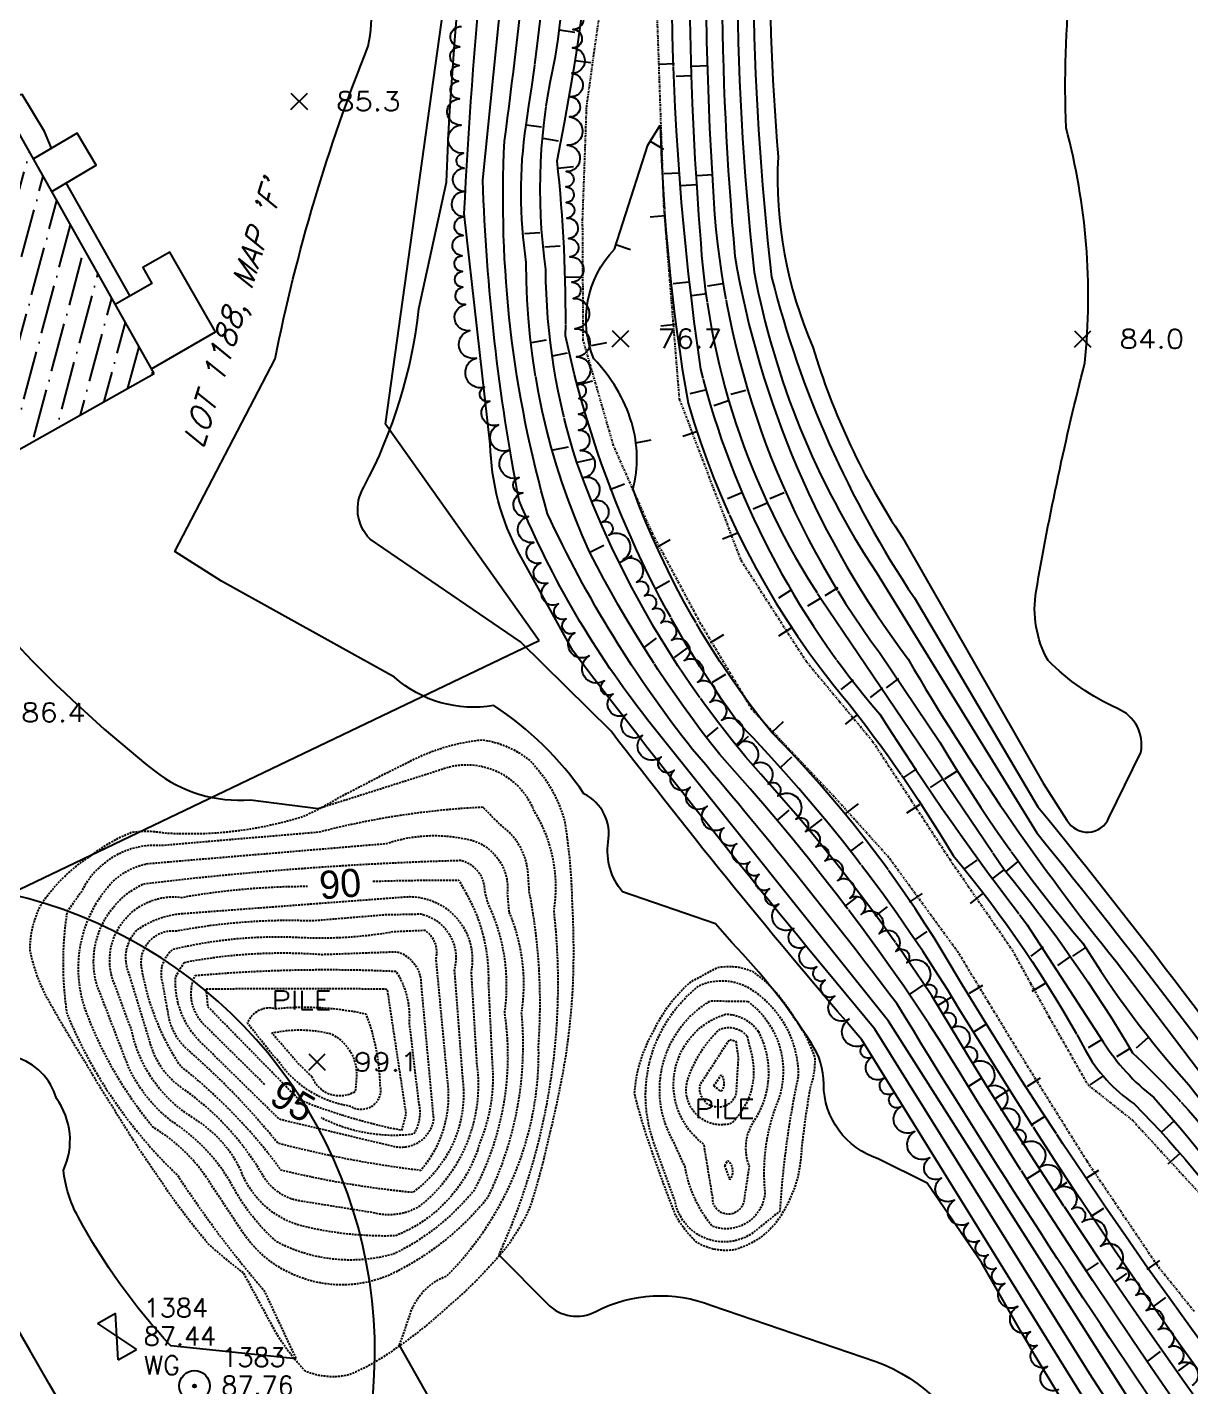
# Model space of a CAD drawing. Header units: feet. Extents: x 1023941 to 1026768, y 90264 to 94497.
# Drawn here: x 1024981.1 to 1025130, y 92043.4 to 92217.4 of the extents above; entities that cross this region are included whole.
import ezdxf
from ezdxf.enums import TextEntityAlignment as Align

# ---------------------------------------------------------------- set-up
doc = ezdxf.new("R2010")
doc.units = ezdxf.units.FT
doc.header["$MEASUREMENT"] = 0
for name, pattern in [('DASHDOT2', [0.5, 0.25, -0.11875, 0.0125, -0.11875]), ('HIDDEN', [0.375, 0.25, -0.125]), ('LTP702', [40, 40, 0]), ('LTP706', [40, 40, 0])]:
    doc.linetypes.add(name, pattern=pattern)
for name, color, linetype in [('ANNOTATE', 10, 'Continuous'), ('BRUSH', 9, 'Continuous'), ('BUILDING', 11, 'Continuous'), ('CF-DEP_INDX', 11, 'LTP702'), ('CF-DEP_INT', 9, 'LTP706'), ('CF-INDEX', 11, 'Continuous'), ('CF-INTERMED', 9, 'Continuous'), ('CF-OB_INTER', 9, 'HIDDEN'), ('CF-OBS_INDX', 11, 'HIDDEN'), ('DECK', 10, 'Continuous'), ('DESC', 2, 'Continuous'), ('DITCH', 9, 'DASHDOT2'), ('E2BDL', 5, 'Continuous'), ('E3BDL', 6, 'Continuous'), ('E6ABT-L', 4, 'Continuous'), ('E6BUH', 9, 'Continuous'), ('E6TOS', 9, 'Continuous'), ('E7WTS', 10, 'Continuous'), ('ELEV', 9, 'Continuous'), ('OBJECT', 10, 'Continuous'), ('PAVED_RD', 10, 'Continuous'), ('PILE', 9, 'HIDDEN'), ('PNTS', 2, 'Continuous'), ('SPOTELEV', 9, 'Continuous'), ('STRUCTURE', 11, 'Continuous'), ('TEXT', 10, 'Continuous')]:
    doc.layers.add(name, color=color, linetype=linetype)
doc.styles.add('60', font='simplex.shx', dxfattribs={"width": 1.15, "height": 2.4})
doc.styles.add('80SL', font='simplex.shx', dxfattribs={"oblique": 22, "height": 2.8})
doc.styles.add('S6', font='SIMPLEX', dxfattribs={"height": 0.083333})

# ---------------------------------------------------------------- blocks, each defined once
blk = doc.blocks.new('OBJECT')
for radius in [0.49, 0.0508]:
    blk.add_circle((0, 0), radius)
blk = doc.blocks.new('WG')
for p, q in [((-0.0334, -0.0669), (0.0334, 0.0669)), ((-0.0334, 0.0669), (0.0334, -0.0669)), ((-0.0334, 0.0669), (0.0334, 0.0669)), ((-0.0334, -0.0669), (0.0334, -0.0669))]:
    blk.add_line(p, q)
blk = doc.blocks.new('POINT')
blk.add_point((0, 0))
at = {"layer": 'DESC', "style": 'S6'}
blk.add_attdef('DESC', (0.1191, -0.1698), '', height=0.0833, dxfattribs=at)
at = {"layer": 'ELEV', "style": 'S6'}
blk.add_attdef('ELEV', (0.1191, -0.0403), '', height=0.0833, dxfattribs=at)
at = {"layer": 'PNTS', "style": 'S6'}
blk.add_attdef('POINT', (0.1191, 0.0855), '', height=0.0833, dxfattribs=at)
blk = doc.blocks.new('SPOT')
for p, q in [((-0.5, -0.5), (0.5, 0.5)), ((-0.5, 0.5), (0.5, -0.5))]:
    blk.add_line(p, q)
blk = doc.blocks.new('DEPRESS2')
blk.add_line((0.005859, -0.996094), (0.001953, -0.001953))
blk = doc.blocks.new('DEPRESS')
blk.add_line((0.005859, -0.996094), (0.001953, -0.001953))

msp = doc.modelspace()

# ---------------------------------------------------------------- hatches: boundary and pattern name
at = {"layer": 'E6BUH'}
h = msp.add_hatch(dxfattribs=at)
h.set_pattern_fill('ANSI36', color=256, scale=20, angle=30, style=0)
h.paths.add_polyline_path([(1024997.34, 92173.13), (1024979.81, 92204.3), (1024950.18, 92187.64), (1024955.82, 92177.62), (1024954.53, 92176.89), (1024960.01, 92167.14), (1024958.31, 92166.18), (1024964.7232, 92154.77977)])
h.paths.add_polyline_path([(1024971.85, 92235.2), (1024955.31, 92274.22), (1024931.95, 92264.32), (1024931.39, 92265.63), (1024922.04, 92261.67), (1024927.7, 92248.3), (1024930.35, 92249.42), (1024933.46, 92242.06), (1024920.69, 92236.65), (1024929.36, 92216.19), (1024946.49, 92223.44), (1024946.12, 92224.3)])

# ---------------------------------------------------------------- linework, layer by layer
at = {"layer": 'BRUSH', "flags": 128}
for points in [[(1025051.02, 92219.78, -1), (1025050.95, 92217.16, -1), (1025050.89, 92214.79, -1), (1025050.81, 92211.54, -1), (1025050.64, 92208.54, -1), (1025050.5, 92205.95, -1), (1025050.23, 92202.34, -1), (1025050.1, 92198.97, -1), (1025050.03, 92197, -1), (1025050.1, 92195, -1), (1025050.18, 92193.01, -1), (1025050.38, 92190.39, -1), (1025050.56, 92188.03, -1), (1025050.82, 92184.79, -1), (1025050.98, 92182.72, -1), (1025051.21, 92178.85, -1), (1025051.41, 92175.23, -1), (1025051.59, 92171.86, -1), (1025051.7, 92169.92, -1), (1025051.68, 92167.92, -1), (1025051.67, 92165.87, -1), (1025051.88, 92163.25, -1), (1025052.16, 92159.76, -1), (1025053.33, 92156.73, -1), (1025054.71, 92154.07, -1), (1025055.56, 92152.44, -1), (1025057.4, 92149.31, -1), (1025059.09, 92146.39, -1), (1025060.11, 92144.64, -1), (1025061.14, 92142.93, -1), (1025062.18, 92141.21, -1), (1025063.56, 92138.98, -1), (1025065.18, 92136.37, -1), (1025066.88, 92133.6, -1), (1025068.47, 92131.06, -1), (1025069.98, 92128.76, -1), (1025071.97, 92125.73, -1), (1025073.97, 92123.01, -1), (1025075.92, 92120.57, -1), (1025077.16, 92119, -1), (1025079.48, 92116.05, -1), (1025080.7, 92114.49, -1), (1025082.03, 92112.52, -1), (1025083.19, 92110.74, -1), (1025084.82, 92108.22, -1), (1025086.39, 92105.96, -1), (1025087.84, 92103.88, -1), (1025090.14, 92101.41, -1), (1025092.3, 92099.15, -1), (1025093.68, 92097.7, -1), (1025095.96, 92094.72, -1), (1025097.12, 92093.2, -1), (1025098.37, 92091.18, -1), (1025099.46, 92089.36, -1), (1025101.02, 92086.8, -1), (1025102.17, 92084.89, -1), (1025104.02, 92081.78, -1), (1025105.73, 92078.86, -1), (1025107.38, 92076.21, -1), (1025108.45, 92074.52, -1), (1025110.64, 92071.48, -1), (1025112.8, 92068.73, -1), (1025114.81, 92066.17, -1), (1025116.13, 92064.5, -1), (1025118.47, 92061.41, -1), (1025120.61, 92058.49, -1), (1025121.72, 92056.98, -1), (1025122.99, 92055.13, -1), (1025124.34, 92053.17, -1), (1025125.87, 92050.73, -1), (1025127.22, 92048.48, -1), (1025128.5, 92046.34, -1), (1025130.19, 92043.56, -1)], [(1025113.13, 92043.08, -1), (1025111.68, 92045.99, -1), (1025110.37, 92048.69, -1), (1025109.53, 92050.45, -1), (1025107.88, 92053.68, -1), (1025106.24, 92056.63, -1), (1025105.14, 92058.59, -1), (1025104.09, 92060.29, -1), (1025102.98, 92062.11, -1), (1025101.6, 92064.34, -1), (1025099.77, 92067.32, -1), (1025098.13, 92070.13, -1), (1025096.64, 92072.74, -1), (1025094.71, 92076.1, -1), (1025092.9, 92079.24, -1), (1025091.9, 92080.97, -1), (1025090.77, 92082.91, -1), (1025089.19, 92085.6, -1), (1025088.23, 92087.24, -1), (1025086.29, 92090.45, -1), (1025084.47, 92093.43, -1), (1025083.23, 92095.46, -1), (1025082.18, 92097.17, -1), (1025080.65, 92099.75, -1), (1025079.21, 92102.09, -1), (1025077.31, 92105.17, -1), (1025076.09, 92107.15, -1), (1025074.79, 92108.99, -1), (1025073.61, 92110.6, -1), (1025071.91, 92112.92, -1), (1025070.28, 92114.98, -1), (1025068.12, 92117.73, -1), (1025065.96, 92120.16, -1), (1025063.89, 92122.33, -1), (1025062.23, 92124.07, -1), (1025059.84, 92126.79, -1), (1025057.82, 92129.5, -1), (1025056.08, 92132.09, -1), (1025054.97, 92133.76, -1), (1025053.01, 92136.96, -1), (1025051.18, 92139.94, -1), (1025050.08, 92141.73, -1), (1025049.11, 92143.62, -1), (1025047.74, 92146.29, -1), (1025046.84, 92148.89, -1), (1025045.93, 92151.5, -1), (1025045.26, 92154.8, -1), (1025044.53, 92157.84, -1), (1025044.07, 92159.79, -1), (1025042.78, 92163.31, -1), (1025041.43, 92166.54, -1), (1025040.3, 92169.59, -1), (1025039.64, 92171.36, -1), (1025038.59, 92175.09, -1), (1025037.75, 92178.62, -1), (1025037.21, 92181.95, -1), (1025036.86, 92184.17, -1), (1025036.81, 92186.17, -1), (1025036.76, 92188.18, -1), (1025036.91, 92190.8, -1), (1025037.01, 92193.17, -1), (1025037.14, 92196.42, -1), (1025037.03, 92199.42, -1), (1025036.96, 92201.3, -1), (1025036.64, 92204.92, -1), (1025036.45, 92208.29, -1), (1025036.32, 92210.53, -1), (1025036.39, 92212.53, -1), (1025036.47, 92214.91, -1), (1025036.7, 92217.52, -1)]]:
    msp.add_lwpolyline(points, format="xyb", dxfattribs=at)
at = {"layer": 'BUILDING', "flags": 128}
msp.add_lwpolyline([(1024997.34, 92173.13), (1024979.81, 92204.3), (1024950.18, 92187.64), (1024955.82, 92177.62), (1024954.53, 92176.89), (1024960.01, 92167.14), (1024958.31, 92166.18), (1024965.37, 92153.63), (1024966.92, 92154.51), (1024966.27, 92155.65), (1024997.34, 92173.13)], close=True, dxfattribs=at)
at = {"layer": 'CF-DEP_INDX', "elevation": 80, "flags": 128}
for points in [[(1025108.53, 92532.29), (1025115.55, 92538.26, -0.084338291), (1025128.06, 92545.92), (1025128.67, 92544.5), (1025126.24, 92537.93), (1025124.54, 92536.16, 0.152263439), (1025105.23, 92516.55, 0.103426183), (1025095.21, 92493.95, 0.060848827), (1025088.37, 92445.83, -0.012393174), (1025078.02, 92343.5, -0.017206819), (1025068.64, 92252.52, 0.031016582), (1025069.09, 92193.47, 0.140247407), (1025090.18, 92137.41), (1025097.93, 92125.93, 0.042213731), (1025116.21, 92100.19, 0.043640024), (1025129.76, 92082.08), (1025155.27, 92049.61, 0.031912339), (1025199.47, 91984.99, -0.014642587), (1025236.6, 91927.1, 0.12957048), (1025246.16, 91917.46, -0.031828218), (1025265.49, 91887.13), (1025267.36, 91884.1)], [(1025172.24, 91969.33), (1025164.24, 91982.35, 0.014433544), (1025137.99, 92027.27, -0.018441412), (1025098.14, 92087.4, 0.041128029), (1025069.74, 92124.33, -0.04998092), (1025053.12, 92150.21, -0.108943305), (1025044.98, 92187.34, -0.074646995), (1025044.96, 92204.92, 0.021478391), (1025049.19, 92244.14, -0.076454428), (1025050.28, 92253.24, 0.048658012), (1025057.15, 92289.36), (1025059.03, 92298.35, -0.032509537), (1025065.23, 92343.2), (1025073.97, 92401.8, -0.217728642), (1025077.44, 92409.86)]]:
    msp.add_lwpolyline(points, format="xyb", dxfattribs=at)
at = {"layer": 'CF-DEP_INT', "flags": 128}
for points, elevation in [([(1025226.6, 91938.13, 0.046663955), (1025239.04, 91919.83, -0.097641293), (1025246.59, 91908.54, 0.033077216), (1025280.02, 91856.62, -0.079840252), (1025299.76, 91827.14), (1025318.32, 91789.48, -0.017792185), (1025340.05, 91753.59, -0.040370994), (1025350.71, 91731.85, 0.047819829), (1025368.72, 91700.57), (1025386.73, 91667.22, 0.03071599), (1025408.31, 91626.46), (1025420.56, 91603.68, 0.162239228), (1025454.38, 91573.01), (1025465.93, 91566.29, 0.044286853), (1025497.75, 91550.07, -0.046558089), (1025539.32, 91524.96), (1025559.65, 91496.14), (1025563.05, 91491.51, -0.10873067), (1025566.08, 91483.19), (1025566.58, 91479.24), (1025567.95, 91470.2), (1025566.87, 91466.32, -0.187221478), (1025556.1, 91453.09), (1025545.15, 91445.27), (1025537.47, 91440.3, 0.101535816), (1025525.39, 91426.99, -0.056795732), (1025515.93, 91416.6, -0.281175852), (1025507.16, 91415.26, -0.15490782), (1025489.26, 91428.8, -0.067342726), (1025470.12, 91453.92, 0.019994451), (1025448.16, 91487.16, -0.077865959), (1025440.63, 91502.47, 0.070182951), (1025428.96, 91529, -0.188566554), (1025424.88, 91534.14, -0.020473449), (1025410.54, 91576.96, 0.044106916), (1025400.84, 91597.33, 0.030134069), (1025371.04, 91656.57), (1025366.14, 91664.11, 0.200072641), (1025350.48, 91672.15, -0.022425091), (1025274.89, 91684.11), (1025238.92, 91690.2), (1025236.04, 91690.72, -0.44562906), (1025233.23, 91706.62, -0.123450583), (1025250.25, 91705.88, 0.014620044), (1025339.78, 91690.37), (1025344.45, 91689.66, 0.245697808), (1025348.37, 91690.31), (1025348.95, 91691.48, 0.081186144), (1025339.9, 91708.1, -0.010236206), (1025285.27, 91800.29, 0.021282168), (1025232.86, 91879.74, -0.012985979), (1025187.66, 91950.79), (1025168.39, 91980.03, 0.021839504), (1025137.16, 92033.06, -0.024409829), (1025096.88, 92093.44, 0.039389275), (1025074.98, 92121.81, -0.095258151), (1025051.47, 92161.72, -0.078363737), (1025047.48, 92186.45, -0.092662355), (1025048.73, 92213.72, 0.022829728), (1025052.17, 92248.88, 0.047475911), (1025060.13, 92292.21), (1025068.49, 92344.97), (1025072.01, 92373.49, -0.159921887), (1025076.7, 92350.71, -0.008828759), (1025066.22, 92247.1, 0.030016614), (1025067.3, 92189.81, 0.134363077), (1025083.64, 92142.88), (1025106.15, 92109.61, -0.038819635), (1025122.59, 92086.16, -0.062628467), (1025140.02, 92065.2, 0.047832643), (1025148.96, 92054.46, -0.078556018), (1025153.9, 92047.83, 0.031310777), (1025180.85, 92006.5), (1025204.4, 91973.49), (1025226.6, 91938.13)], 79), ([(1025249.08, 91898.89), (1025283.02, 91845.84, -0.033119499), (1025317.09, 91784.07), (1025324.59, 91771.47, -0.052911278), (1025349.58, 91727.99, 0.023654536), (1025366.14, 91700.09), (1025397.04, 91639.17), (1025416.86, 91604.13, 0.121015021), (1025440.75, 91577.33), (1025444.23, 91574.66), (1025460.9, 91566.09, 0.089904355), (1025484.66, 91552.59, -0.047339031), (1025510.14, 91539.79, -0.068046594), (1025534.81, 91522.25, -0.101793848), (1025545.59, 91508.06, 0.100751), (1025555.94, 91494.73, -0.216119117), (1025563.51, 91478.38), (1025564.99, 91470.07, -0.223084763), (1025549.74, 91451.8), (1025541.94, 91446.7, 0.187028725), (1025523.09, 91428.32, -0.115144239), (1025511.85, 91417.04, -0.158005692), (1025490.28, 91432.12, -0.083909451), (1025473.48, 91453.52, 0.019948386), (1025448.42, 91491.25, -0.084730492), (1025442.92, 91503.33, 0.06770475), (1025433.42, 91527.4, -0.176427948), (1025427.7, 91533.33), (1025409.86, 91585.07, -0.03731944), (1025394.78, 91616.26, 0.019463098), (1025374.76, 91655.21), (1025366.84, 91667, 0.176916207), (1025342.48, 91675.28), (1025294.05, 91682.88), (1025239.91, 91692.17), (1025236.37, 91692.65), (1025232.39, 91699.53, -0.391033649), (1025239.9, 91704.91), (1025281.98, 91696.95, -0.014787557), (1025327.56, 91689.14), (1025345.79, 91686.94), (1025350.21, 91686), (1025351.86, 91686.81, 0.134614454), (1025348.59, 91698.36, -0.012516976), (1025282.12, 91809.93, 0.026436151), (1025235.79, 91880.25, -0.015923011), (1025189.44, 91953.23), (1025171.35, 91980.33, 0.016413054), (1025141.59, 92031.05, -0.023953818), (1025100.4, 92091.77, 0.057061316), (1025071.98, 92128.58, -0.10573069), (1025050.01, 92177.95, 0.030777543), (1025048.93, 92200.35, 0.030661285), (1025054.32, 92239.56, -0.043373513), (1025059.78, 92269.21), (1025060.7, 92273.3), (1025066.69, 92271.37, 0.069693916), (1025067.28, 92173.69, 0.116746497), (1025090.24, 92129.5, 0.023763043), (1025109.11, 92102.56), (1025118.82, 92087.57, 0.08391188), (1025125.29, 92080.43, -0.033095728), (1025142, 92059), (1025147.97, 92052.56, -0.091701448), (1025153.4, 92044.24, 0.028897169), (1025196.79, 91980.3), (1025232.95, 91923.09, -0.062650094), (1025242.73, 91909.22), (1025249.08, 91898.89)], 78), ([(1025153.45, 92039.46, 0.020112071), (1025194.08, 91979.98), (1025238, 91910.82), (1025257.89, 91879.64, -0.013366042), (1025307.17, 91797.33, -0.038239357), (1025314.86, 91781.1, 0.072952417), (1025321.22, 91769.74, -0.095777721), (1025328.72, 91760.18, -0.015156318), (1025349.15, 91723.51), (1025366.75, 91694.31, 0.01989459), (1025384.8, 91658, 0.043913086), (1025405.32, 91619.09), (1025415.68, 91599.73), (1025418.35, 91595.74, 0.201864467), (1025423.36, 91589.18, 0.12514547), (1025454.23, 91566.58, -0.087939715), (1025461.68, 91560.75), (1025468.22, 91556.54), (1025481.35, 91549.82, -0.145909144), (1025487.89, 91548.04, -0.035426347), (1025517.94, 91531.53), (1025530.27, 91521.52, -0.115078653), (1025543.72, 91505.25, 0.063222319), (1025551.81, 91494.15), (1025558.57, 91486.91), (1025561.27, 91473.35, -0.334994006), (1025552.44, 91456.12, -0.063566326), (1025537.93, 91448.32, 0.09196426), (1025527.94, 91441.92, -0.068123523), (1025513.24, 91420.61, -0.158859105), (1025492.82, 91433.5, -0.086732103), (1025474.06, 91457.67, 0.019554708), (1025451.13, 91491.73, -0.112867126), (1025445.21, 91504.18, 0.071841894), (1025437.65, 91525.37), (1025435.01, 91527.83, -0.194960283), (1025429.5, 91535.28), (1025415.17, 91576.58, 0.048914784), (1025404.87, 91598.5, 0.013782599), (1025381.11, 91648.88, 0.0645943), (1025373.29, 91660.93), (1025368.16, 91669.31, 0.176146876), (1025352.09, 91676.65, -0.030048709), (1025324.46, 91681.09, -0.011221953), (1025256.09, 91691.7), (1025256.19, 91698.88, 0.013043569), (1025305.11, 91690.83, 0.044327436), (1025338.46, 91685.5), (1025347.58, 91684.37), (1025353.16, 91683.97, 0.352411215), (1025353.92, 91690.7, 0.065133909), (1025343.13, 91711.08, -0.014742928), (1025283.22, 91812.64, 0.013100131), (1025256.01, 91857.06, -0.017528941), (1025225.85, 91899.98, -0.017611219), (1025198.68, 91943.41, 0.024296224), (1025174.03, 91981.18, 0.012041625), (1025141.68, 92035.5, -0.031243016), (1025098.34, 92098.96, 0.058657275), (1025076.42, 92127.15, -0.082301479), (1025058.64, 92158.29, 0.136327029), (1025058.47, 92166.8, 0.120703289), (1025053.63, 92174.99, -0.296601743), (1025056.26, 92189.04), (1025060.55, 92202.33), (1025062.13, 92204.91, 0.036621882), (1025065.68, 92169.31, 0.097426811), (1025084.22, 92133.34, -0.038848642), (1025099.61, 92111.41, -0.049836759), (1025116.52, 92086.54, 0.121564482), (1025122.77, 92079.65, -0.049953992), (1025138.93, 92059.69, -0.036229947), (1025153.45, 92039.46)], 77)]:
    msp.add_lwpolyline(points, format="xyb", close=True, dxfattribs=dict(at, elevation=elevation))
at = {"layer": 'CF-INDEX', "elevation": 85, "flags": 128}
msp.add_lwpolyline([(1025195.57, 91907.75, -0.014714158), (1025157.50433, 91967.30457, 0.017548076), (1025132.63573, 92012.65714, -0.027022869), (1025103.25906, 92059.34254), (1025096.31, 92069.47), (1025090.03, 92072.61, -0.326636372), (1025083.04805, 92082.16735, 0.151835906), (1025081.42734, 92087.45215, 0.051116671), (1025071.27, 92100.28), (1025069.18, 92102.67), (1025057.31, 92106.76, -0.214584402), (1025055.45, 92113.11, 0.332105928), (1025052.36132, 92119.3237, 0.098412672), (1025040.81, 92130.62, -0.227987669), (1025028.1, 92134.24), (1025005.97, 92146.54), (1024999.98, 92150.35), (1025012.83, 92174.98, -0.045963616), (1025024.75, 92215.01, 0.124910136), (1025024.23, 92226.11, -0.293265849), (1025029.77, 92244.57, 0.074329385), (1025037.38, 92271.48, 0.083610741), (1025035.55589, 92286.53196, 0.171258515), (1025031.81, 92300.01)], format="xyb", dxfattribs=at)
at = {"layer": 'CF-INTERMED', "flags": 128}
for points, elevation in [([(1025184.33, 92563.36, -0.05470483), (1025159.97618, 92550.51226, 0.046012024), (1025120.32135, 92529.04478, 0.117538934), (1025105.93, 92513.74, 0.112114998), (1025097.01632, 92493.04806, 0.062956581), (1025090.54962, 92448.05003, -0.018716388), (1025079.90708, 92341.89056), (1025076.07115, 92295.36016, -0.024625606), (1025071.28, 92258.45, 0.04224282), (1025071.68115, 92188.14262, 0.120047262), (1025093.84166, 92136.55986, 0.036783247), (1025120.46, 92097.84), (1025148.20668, 92061.23226, -0.057936911), (1025163.1, 92040.67, 0.01694825), (1025208.96219, 91976.04519), (1025239.90745, 91926.87177, 0.113189708), (1025246.5344, 91920.02332, -0.035756193), (1025270.04, 91883.61, -0.01376038)], 81), ([(1025185.76, 92560.67, -0.034328726), (1025149.62798, 92542.9499, 0.076704082), (1025115.91976, 92522.88934, 0.149050528), (1025097.99917, 92489.46177, 0.053783616), (1025092.27839, 92443.57978, -0.02561411), (1025082.03436, 92342.96631, -0.017830017), (1025078.62, 92305.07, -0.048805865), (1025074.21, 92264.7, 0.05638441), (1025074.16, 92186.07, 0.0999704), (1025089.78461, 92147.64477), (1025110.32, 92114.31, -0.016338206), (1025145.66, 92067.77, -0.040824165), (1025175.24, 92026.21, 0.014341667), (1025210.88905, 91977.8861), (1025242.00115, 91928.41115, 0.070199569), (1025248.06807, 91921.39856, -0.011143033), (1025289.95762, 91855.94866, 0.02021109)], 82), ([(1025187.18, 92558.2, -0.049260492), (1025149.03829, 92540.22549, 0.098067664), (1025114.48051, 92518.52965, 0.129622194), (1025099.61, 92487.8, 0.052666723), (1025094.30108, 92443.66492, -0.024636212), (1025089.35, 92381.28), (1025083.82752, 92340.45057, -0.041435554), (1025080.96, 92309.63, -0.053373291), (1025075.64, 92261.13, 0.052694187), (1025076.38022, 92185.43974, 0.085891259), (1025094.65984, 92144.39491), (1025110.47, 92117.66, -0.018123356), (1025149.17175, 92066.42822, -0.041493773), (1025175.66833, 92029.57391, 0.01385985), (1025213.85731, 91978.17519), (1025243.72, 91930.57, -0.027645783), (1025274.76, 91883.59, -0.035731063)], 83), ([(1025217.03, 91878.76, 0.025021121), (1025190.5, 91919.99, -0.010030536), (1025158.46, 91971.14), (1025138.44, 92007.53, 0.025124988), (1025122.66, 92031.71), (1025087.93744, 92087.83086, -0.014787294), (1025055.83, 92127.32), (1025044.24976, 92138.77292), (1025024.98, 92151.93, -0.346627858), (1025024.2, 92158.58, 0.094574415), (1025031.24, 92181.4), (1025034.75, 92197.62, -0.048620575), (1025048.14, 92293.86), (1025050.5, 92300.03, -0.111949176), (1025050.68114, 92320.42987, -0.037853653), (1025058.58554, 92368.07057, 0.031848776), (1025059.04997, 92407.68007, 0.051982555), (1025057.35, 92437.87, -0.19021686), (1025059.43099, 92448.16181), (1025068.96, 92469.29, 0.066409957), (1025073.95137, 92491.14851, -0.161924248), (1025081.56, 92506.81)], 84), ([(1025202.953, 91906.59715, -0.014405703), (1025159.95273, 91973.8938), (1025140.41733, 92009.14625), (1025117.06779, 92045.1236), (1025089.57257, 92089.20094, -0.011616875), (1025050.99071, 92137.55395), (1025044.12, 92149.98, -0.120221443), (1025040.37378, 92164.06484), (1025037.04544, 92193.60286, -0.026731792), (1025043.64796, 92258.92651), (1025049.12996, 92287.57176, -0.065616079), (1025051.74921, 92296.51876, 0.192255795), (1025052.03681, 92303.28572, -0.043650119), (1025054.52, 92329.72), (1025059.81, 92362.41, 0.124177096), (1025064.91, 92390.28, -0.029622937), (1025068.9819, 92418.43887, 0.02209862), (1025073.03185, 92467.2958), (1025076.55727, 92489.67212, -0.059918294), (1025079.48, 92499.59), (1025080.63, 92501.54)], 83), ([(1025221.14, 91882.51), (1025188.3904, 91933.49024), (1025162.01162, 91975.53816, 0.028284504), (1025148.17137, 91999.83535, 0.03867216), (1025125.23, 92036.95), (1025091.33733, 92090.22514), (1025060.51, 92128.78, -0.067907493), (1025044.05816, 92156.87823, -0.039439338), (1025039.41254, 92197.85676), (1025044.87186, 92251.84551, 0.0157027), (1025052.59, 92292.05, 0.149898292), (1025054.3068, 92305.18676, -0.024498942), (1025063.01558, 92363.94983, 0.083190099), (1025067.29803, 92388.2592, -0.044837999), (1025072.16849, 92419.49043, 0.013176541), (1025075.73764, 92465.56091, -0.02858326), (1025081.26297, 92497.23831), (1025082.79, 92500.79)], 82), ([(1025225.83, 91880.36), (1025185.01, 91944.43), (1025164.07055, 91977.17748), (1025148.77, 92004.01, 0.040012208), (1025127.55744, 92037.90831, -0.012684626), (1025092.40457, 92092.46224, 0.015081924), (1025066.24917, 92124.99546, -0.059589362), (1025047.71, 92155.17, -0.083128598), (1025042.19509, 92202.87149, 0.01553592), (1025047.01912, 92250.33351, 0.027186645), (1025055.33556, 92292.72106, 0.122226428), (1025056.71, 92305.33), (1025065.3236, 92362.77322, 0.069427486), (1025069.04326, 92383.97593), (1025072.59323, 92412.06352, 0.076544752), (1025075.56398, 92428.73935), (1025077.37611, 92447.19774), (1025079.01, 92468.72, -0.021441291), (1025084.81, 92500.23)], 81), ([(1024984.23, 92201.97), (1024983.31371, 92204.09975), (1024980.45, 92208.82), (1024969.21811, 92206.37535, -0.31551311), (1024965.13839, 92208.96348, -0.063065158), (1024960.3, 92219.08), (1024959.85, 92223.43, -0.235944085), (1024963.47413, 92226.7791), (1024977.23, 92232.79, 0.311386749), (1024977.71, 92236.43, 0.126907289), (1024968.84, 92244.96, -0.232120461), (1024969.38, 92249.02), (1024971.66, 92257.09, 0.487891908), (1024961.46, 92262.46), (1024960.78, 92261.33)], 86), ([(1025078.13911, 92263.65611, 0.048128602), (1025077.2, 92200.84, 0.11410594), (1025081.65, 92176.49, 0.073522079), (1025093.12, 92152.14), (1025111.12284, 92120.69592), (1025114.18, 92115.95, 0.62403126), (1025119.56, 92116.23), (1025123.64, 92124.62, 0.359739719), (1025120.65, 92130.23, -0.09211632), (1025111.76, 92136.4, -0.171884559), (1025110.24, 92145.24, -0.020404248), (1025116.47615, 92174.47807, 0.090745629), (1025114.07, 92204.57, -0.07067611), (1025117.96, 92242.46)], 84), ([(1024966.62, 92154.34, 0.0689901), (1024997.39616, 92122.24708, 0.187686781), (1025009.67017, 92118.55048), (1025018.33, 92117.43)], 86), ([(1025015.51, 92046.98), (1024999.47, 92048.67, -0.063694335), (1024987.6194, 92065.15922, -0.099474367), (1024985.74015, 92071.14161, 0.272496396), (1024984.84, 92080.31, 0.26097135), (1024979.54765, 92085.61665, -0.268276299)], 87), ([(1025041.45, 92060.32), (1025047.68, 92054.03, 0.334267679), (1025053.88, 92053.06, -0.216328516), (1025068.72, 92053.81), (1025089.73, 92046.66, -0.21665724), (1025102.82771, 92033.57877), (1025106.75746, 92022.79398, 0.208130393), (1025112.48412, 92015.52407, 0.04115759), (1025129.00406, 92011.84736), (1025130.81, 92010.97), (1025126.06945, 91995.68174, 0.172156575), (1025128, 91987.32, 0.091608387), (1025146.98, 91961.39, -0.130964664), (1025149.92, 91955.72, -0.127625928), (1025153.74574, 91934.62003), (1025154.72, 91908.98), (1025155.54, 91904.19, 0.097057299), (1025166.87, 91897.58, -0.028487569), (1025191.65, 91885.29), (1025194.56, 91886.34)], 86), ([(1025039.27, 91731.26, 0.079266249), (1025030.26947, 91758.11774, 0.026003543), (1025019.82, 91786.48, 0.055867987), (1025003.5, 91817.26), (1025003.86, 91818.29, -0.066759959), (1025020.21, 91820.65, 0.335449018), (1025027.76, 91826.37), (1025036.47, 91850.15, -0.249556102), (1025055.43, 91864.9, -0.338742602), (1025058.96743, 91863.12036, 0.03026021), (1025074.67234, 91846.28122), (1025079.34161, 91843.68344, -0.116874207), (1025105.4323, 91821.82769), (1025109.22, 91819.02, 0.027607521), (1025091.78729, 91856.37118, -0.092835432), (1025076.96, 91904.45, -0.05164409), (1025081.81, 91928.52), (1025084.16, 91942.64, 0.250745769), (1025082.61218, 91955.48432, 0.039298551), (1025066.73532, 91979.08524, -0.239963041), (1025063.6984, 91996.27124, 0.263504535), (1025061.39, 92002.15, -0.104724763), (1025037.6517, 92032.97318), (1025028.77, 92048.75)], 87)]:
    msp.add_lwpolyline(points, format="xyb", dxfattribs=dict(at, elevation=elevation))
at = {"layer": 'CF-INTERMED', "elevation": 86, "flags": 128}
msp.add_lwpolyline([(1024986.06, 92197.51), (1024994.23, 92183.01)], dxfattribs=at)
at = {"layer": 'CF-OB_INTER', "flags": 128}
for points, elevation in [([(1025018.33, 92117.43), (1025033.86928, 92122.36916, -0.416284056), (1025045.94, 92117.18, -0.179154533), (1025048.49, 92104.36, -0.136218547), (1025041.45, 92060.32)], 86), ([(1025028.77, 92048.75), (1025030.03, 92052.43, -0.240942482), (1025034.81, 92057.61, 0.20511213), (1025046.55323, 92087.155, 0.066370684), (1025045.36, 92106.81), (1025045.23, 92108.86, 0.234777475), (1025041.64, 92115.34), (1025039.44, 92117.59, 0.052186422), (1025018.43835, 92114.39578), (1024998.31, 92112.69, 0.310082115), (1024988.04, 92106.78), (1024986.19, 92104.21, 0.075796525), (1024986.17, 92091.18, 0.104586168), (1025000.35271, 92070.47498, 0.032773598), (1025011.42877, 92055.71651), (1025015.51, 92046.98)], 87)]:
    msp.add_lwpolyline(points, format="xyb", dxfattribs=dict(at, elevation=elevation))
for points, elevation in [([(1025042.76, 92104.17, -0.13958469), (1025044.34243, 92091.33624, -0.139059827), (1025039.98, 92067.55, -0.102158213), (1025028.76, 92058.36, -0.381810507), (1025008.85, 92062.94), (1025004.60844, 92069.35248, 0.121152902), (1024997.19, 92076.65, -0.080208652), (1024988.8507, 92090.906, -0.288057667), (1024991.83767, 92107.85872, -0.155184912), (1024996.59587, 92110.39225), (1025027.10139, 92112.95933, -0.136344429), (1025037.20111, 92113.54239, -0.399498557), (1025042.55, 92106.58), (1025042.76, 92104.17)], 88), ([(1025040, 92105.41, -0.148246986), (1025042.18224, 92091.29957, -0.16188568), (1025038.27018, 92068.51347, -0.107351906), (1025028.04569, 92060.41833, -0.194381415), (1025012.99, 92061.99, -0.08690531), (1025007.43085, 92069.02242, 0.124983528), (1024999.6, 92077.4, -0.123127113), (1024994.05, 92084.4), (1024989.95433, 92095.03835, -0.364299041), (1024996.05, 92107.81, -0.022993451), (1025036.64, 92110.81, -0.342907595), (1025039.63, 92106.89), (1025040, 92105.41)], 89), ([(1025000.84, 92103.98), (1025029.0975, 92106.09951, -0.508416879), (1025037.91, 92096.54), (1025038.62, 92084.89, -0.266147964), (1025031.33432, 92066.53317, -0.208316696), (1025025.38, 92065.69), (1025015.86, 92067.22, -0.199609426), (1025011.48657, 92070.09364, 0.114217219), (1025000.71, 92081.79, -0.16712433), (1024996.89882, 92087.27125), (1024994.12818, 92096.33697, -0.294221512), (1024995.06518, 92101.80423, -0.142150332), (1025000.84, 92103.98)], 91), ([(1025000.38, 92101.8, -0.056170206), (1025017.54, 92103.08), (1025026.92, 92103.85), (1025031.44, 92103.94, -0.431436676), (1025035.76, 92096.79), (1025036.8, 92083.08, -0.281365702), (1025030.41, 92068.28, -0.036014214), (1025013.58, 92071.15, 0.070219994), (1025000.7, 92084.48, -0.107793539), (1024995.72, 92097.29, -0.462915199), (1024999.92, 92101.78), (1025000.38, 92101.8)], 92), ([(1024999.76, 92099.43, -0.072031015), (1025016.12, 92100.94, 0.056028529), (1025028.07104, 92101.69296), (1025031.98, 92101.86, -0.316755103), (1025033.39543, 92098.23185), (1025034.85, 92082.79, -0.213918859), (1025031.48, 92071.1, -0.034350676), (1025013.2, 92074.58, 0.043600654), (1025001.33707, 92086.84009, -0.149247409), (1024999.22694, 92090.74469), (1024998.41773, 92095.27866, -0.29707246), (1024999.76, 92099.43)], 93), ([(1025001.18, 92097.74, -0.066878493), (1025018.85, 92098.76), (1025028.45, 92099.11, -0.333555771), (1025031.51, 92094.9), (1025033.1, 92077.61, -0.429300208), (1025028.09155, 92074.13703), (1025013.38, 92077.65), (1025003.61, 92087.23, -0.227306426), (1025000.1, 92095.87), (1025001.18, 92097.74)], 94), ([(1025004.02, 92094.37), (1025022.65, 92094.39), (1025027.16, 92094.33), (1025029.56971, 92078.33745), (1025029.02, 92076.23, -0.047810366), (1025015.91, 92080.14), (1025004.24, 92092.05), (1025004.02, 92094.37)], 96), ([(1025073.6, 92094.4, -0.260319409), (1025079.7892, 92083.20349, 0.037299686), (1025077.43, 92065.9), (1025074.04, 92063.16, -0.556070222), (1025063.9905, 92067.30218), (1025061.4, 92074.42, -0.328793255), (1025067.14, 92094.79, -0.243350314), (1025073.6, 92094.4)], 86), ([(1025073.32, 92092.75, -0.330678858), (1025077.23497, 92080.13133, 0.124218002), (1025075.51712, 92068.33203, -0.509738527), (1025068.77, 92063.97, -0.12784393), (1025065.29721, 92071.55812), (1025063.82, 92074.81, -0.410529566), (1025068.55, 92092.82), (1025073.32, 92092.75)], 87), ([(1025013.19, 92085.19), (1025012.4699, 92085.95196), (1025009.31, 92089.95, -0.395702941), (1025012.94, 92091.83, -0.078799603), (1025024.45, 92091.15, -0.084430118), (1025026.25, 92081.96, -0.683322025), (1025022.49118, 92079.30679, -0.209230643), (1025013.19, 92085.19)], 97), ([(1025074.68, 92088.88, -0.273636963), (1025074.13, 92077.47, 0.247741334), (1025073.49707, 92071.63224), (1025072.83755, 92067.28432, -0.966040435), (1025068.84574, 92067.61748), (1025067.72, 92074.45, -0.617869272), (1025070.49, 92091.11, -0.245712217), (1025074.68, 92088.88)], 88), ([(1025017.57, 92083.1), (1025015.81567, 92084.77036), (1025012.42, 92088.7, -0.114364393), (1025019.89, 92088.63, -0.326583526), (1025023.22, 92082.68), (1025023.08, 92081.2, -0.473139846), (1025017.57, 92083.1), (1025017.57, 92083.1)], 98), ([(1025073.24, 92088.28), (1025073.8278, 92085.90142, -0.266360927), (1025071.26, 92077.14, -0.559110855), (1025065.51, 92082.23, -0.134331947), (1025069.7, 92089.15, -0.340076199), (1025073.24, 92088.28)], 89), ([(1025068.99, 92081.93), (1025069.94, 92083.35, -0.334323765), (1025069.91, 92081.23), (1025068.99, 92081.93)], 91), ([(1025070.39, 92071.7), (1025070.79, 92072.4, -0.36131397), (1025071.05, 92069.9), (1025070.39, 92071.7)], 89)]:
    msp.add_lwpolyline(points, format="xyb", close=True, dxfattribs=dict(at, elevation=elevation))
at = {"layer": 'CF-OBS_INDX', "elevation": 90, "flags": 128}
msp.add_lwpolyline([(1025025.35, 92108.12), (1025029.05, 92108.23), (1025036.34, 92108.28), (1025037.24, 92106.65)], dxfattribs=at)
at = {"layer": 'CF-OBS_INDX', "flags": 128}
for points, elevation in [([(1025037.24, 92106.65, -0.137892161), (1025040.12, 92095.12), (1025040.6, 92085.01, -0.122787416), (1025039.04309, 92074.68822, -0.234045568), (1025028.22, 92062.73, -0.066927357), (1025016.25108, 92063.99674, -0.245345224), (1025008.41, 92071.2, 0.141763422), (1025002.45, 92077.76, -0.210181659), (1024994.44, 92089.15), (1024991.9607, 92095.80895, -0.535876584), (1025000.85064, 92106.06429, -0.044067746), (1025016.98, 92107.48)], 90), ([(1025011.5, 92082.11), (1025003.84, 92089.67, -0.322953233), (1025002.6, 92096.06)], 95), ([(1025002.6, 92096.06, -0.033925416), (1025028.3, 92096.61, -0.161893477), (1025029.98572, 92089.98009), (1025031.19785, 92079.77933, -0.2046601), (1025030.55, 92075.74, -0.150382492), (1025018.74, 92077.85)], 95)]:
    msp.add_lwpolyline(points, format="xyb", dxfattribs=dict(at, elevation=elevation))
at = {"layer": 'CF-OBS_INDX', "elevation": 90, "flags": 128}
msp.add_lwpolyline([(1025071.8, 92087.67), (1025072.09819, 92085.47366), (1025071.82, 92080.89, -0.980313268), (1025067.26, 92082.14), (1025070.98, 92087.86), (1025071.8, 92087.67)], format="xyb", close=True, dxfattribs=at)
at = {"layer": 'DECK', "flags": 128}
msp.add_lwpolyline([(1024997.01, 92173.73), (1025005.22, 92178.47), (1024999.34, 92188.66), (1024995.89, 92186.67), (1024997.06, 92184.65), (1024992.38, 92181.95)], dxfattribs=at)
at = {"layer": 'DITCH'}
for points in [[(1025061.63, 92221.13, 0), (1025062.55, 92194.57, 0), (1025064.55, 92169.87, 0), (1025072.42, 92149.26, 0), (1025080.81, 92136.26, 0), (1025085.07, 92131.13, 0), (1025089.34, 92125.99, 0), (1025094.26, 92118.46, 0), (1025099.17, 92110.93, 0), (1025103.16, 92105.14, 0), (1025107.15, 92099.36, 0), (1025109.53, 92095.04, 0), (1025111.91, 92090.72, 0), (1025116.84, 92082.09, 0), (1025119.7, 92079.81, 0), (1025122.56, 92077.54, 0), (1025131.41, 92067.89, 0)], [(1025130.49, 92053.03, 0), (1025125.75, 92058.94, 0), (1025116.75, 92072.29, 0), (1025108.02, 92086.26, 0), (1025104.16, 92092.61, 0), (1025100.29, 92098.97, 0), (1025091.36, 92111.2, 0), (1025084.37, 92118.96, 0), (1025079.13, 92124.52, 0), (1025073.89, 92130.08, 0), (1025067.33, 92141.05, 0), (1025061.16, 92152.58, 0), (1025056.14, 92163.91, 0), (1025052.28, 92177.35, 0), (1025052.19, 92192.84, 0), (1025052.71, 92207.26, 0), (1025053.64, 92213.98, 0), (1025054.58, 92220.7, 0)]]:
    msp.add_polyline3d(points, dxfattribs=at)
at = {"layer": 'E2BDL'}
for p, q in [((1025026.94374, 92166.63497), (1025089.34171, 92612.28785)), ((1025046.61852, 92138.90587), (1025026.94374, 92166.63497)), ((1025046.61852, 92138.90587), (1024964.63508, 92099.66487))]:
    msp.add_line(p, q, dxfattribs=at)
at = {"layer": 'E3BDL'}
for centre, radius, start, end in [((1025163.53059, 92355.25947), 300, 121.4878945, 209.9784501), ((1024965.59995, 92047.95962), 60, 153.067551, 77.2287373)]:
    msp.add_arc(centre, radius, start, end, dxfattribs=at)
at = {"layer": 'PAVED_RD', "flags": 128}
msp.add_lwpolyline([(1024986.41, 92039.44), (1024983.92, 92043.78), (1024981.43, 92048.11), (1024978.93, 92052.45, 0.000165), (1024976.44, 92056.78, 0.000125)], format="xyb", dxfattribs=at)
at = {"layer": 'PILE', "flags": 128}
for points in [[(1025008.79, 92057.99, -0.021351), (1025004.32, 92061.67, -0.027286), (1024998.19, 92069.79, -0.009833), (1024994.3, 92075.59, -0.003866), (1024992.65, 92078.24, -0.001142), (1024990.99, 92080.89, -0.001557), (1024988.78, 92084.53, -0.003607), (1024986.56, 92088.17, -0.009061), (1024983.58, 92093.34, -0.071387), (1024981.48, 92099.27, -0.12511), (1024982.9, 92105.14, -0.10638), (1024989.29, 92111.42, -0.071234), (1024994.51, 92114.41, -0.07967), (1024998.69, 92114.31, 0.017423), (1025002.87, 92114.22, 0.07094), (1025016.42, 92116.43, 0.033822), (1025020.86, 92118.75, -0.002652), (1025025.31, 92121.08, -0.005889), (1025030.7, 92123.78, -0.087952), (1025039.3, 92126.23, -0.142154), (1025045.44, 92123.57, -0.128982), (1025049.89, 92115.78, -0.035459), (1025050.84, 92105.18, -0.024385), (1025050.91, 92094.59, -0.023381), (1025050.03, 92085.92, -0.021195), (1025047.79, 92075.05, -0.023253), (1025045.45, 92066.4, -0.045676), (1025042.67, 92061.57, -0.047875), (1025035.06, 92053.77, -0.035661), (1025027.88, 92048.04, -0.054591), (1025022.39, 92044.97, -0.167302), (1025016.69, 92045.43, -0.056156), (1025012.93, 92050.37), (1025008.79, 92057.99)], [(1025064.09, 92065.37, -0.007849), (1025061.08, 92073.53, -0.02542), (1025058.84, 92080.93, -0.114421), (1025061.26, 92088.91, -0.10886), (1025066.07, 92095.27), (1025069.4, 92097.07, -0.144115), (1025073.83, 92096.65, -0.113928), (1025079.21, 92090.7, -0.076194), (1025081.9, 92085.58, -0.092941), (1025081.3, 92081.7, 0.00324), (1025080.7, 92077.83, 0.003149), (1025080.22, 92074.05, -0.041434), (1025079.73, 92070.28, -0.065753), (1025077.93, 92065.94, -0.203131), (1025071.69, 92060.96, -0.173446), (1025066.9, 92061.84, -0.086728), (1025064.09, 92065.37)]]:
    msp.add_lwpolyline(points, format="xyb", close=True, dxfattribs=at)
at = {"layer": 'STRUCTURE', "flags": 128}
msp.add_lwpolyline([(1024984.24, 92196.42), (1024989.92, 92199.8), (1024987.49, 92203.9), (1024981.9, 92200.58)], dxfattribs=at)

# ---------------------------------------------------------------- block references
at = {"layer": 'CF-DEP_INDX', "yscale": 2, "zscale": 2}
for p, xscale, rotation in [((1025068.2, 92212.56, 80), 2.000000000004962, 272.1219869999746), ((1025044.96, 92204.92, 80), 1.999999999997573, 81.81970400088305), ((1025068.84, 92198.58, 80), 2.000000000008133, 272.7125290013161), ((1025044.74, 92191, 80), 2.000000000005214, 93.6837070000641), ((1025070.12, 92184.65, 80), 1.999999999990606, 279.0610069983786), ((1025045.58, 92177.03, 80), 2.000000000011255, 100.4857520012935), ((1025073.07, 92170.98, 80), 2.000000000015342, 284.9626830015677), ((1025048.38, 92163.32, 80), 1.999999999997168, 100.8383970000674), ((1025078, 92157.89, 80), 2.000000000013002, 292.9426150006807), ((1025053.12, 92150.21, 80), 1.999999999982027, 115.8310199990551), ((1025084.92, 92145.74, 80), 2.000000000000286, 300.9233860001301), ((1025060.01, 92138.05, 80), 2.000000000033422, 126.539792001357), ((1025092.68, 92134.1, 80), 1.999999999988136, 306.9604909998006), ((1025067.95, 92126.53, 80), 1.999999999971359, 129.0999699990941), ((1025100.23, 92122.31, 80), 1.999999999978378, 302.7831499990507), ((1025077.08, 92115.92, 80), 2.000000000013673, 130.9392900005551), ((1025107.94, 92110.64, 80), 1.999999999969461, 308.6704029991065), ((1025085.71, 92104.9, 80), 1.99999999997803, 127.1909109988353), ((1025116.58, 92099.63, 80), 2.000000000029748, 303.255025001034), ((1025094.1, 92093.7, 80), 1.999999999993604, 124.0595630000869), ((1025124.56, 92088.15, 80), 2.000000000029478, 312.4261400012259), ((1025101.57, 92081.86, 80), 1.999999999996439, 121.8726579995715), ((1025109.02, 92070, 80), 2.000000000024174, 122.1290030011859), ((1025116.51, 92058.18, 80), 1.999999999977883, 123.0267399988249), ((1025124.54, 92046.72, 80), 2.000000000031861, 126.8429590009039)]:
    msp.add_blockref('DEPRESS', p, dxfattribs=dict(at, xscale=xscale, rotation=rotation))
at = {"layer": 'CF-DEP_INT', "yscale": 2, "zscale": 2}
for p, xscale, rotation in [((1025049.2, 92217.04, 79), 2.000000000008252, 82.01751599932564), ((1025051.25, 92213.15, 78), 1.999999999997517, 81.68011100044518), ((1025063.95, 92212.8, 78), 2.000000000004999, 272.4675599993193), ((1025066.14, 92211.28, 79), 1.999999999999295, 272.4469050011405), ((1025047.12, 92203.2, 79), 2.000000000002289, 79.80698799987056), ((1025060.86, 92202.83, 77), 2.000000000011753, 58.60917099934672), ((1025049.02, 92199.37, 78), 1.999999999995842, 95.63859000038839), ((1025064.6, 92198.82, 78), 1.999999999998803, 272.7173599992029), ((1025066.79, 92197.3, 79), 2.000000000005962, 272.7617239995471), ((1025062.82, 92193.36, 77), 1.999999999988419, 275.1810159983992), ((1025056.44, 92189.57, 77), 1.999999999995081, 71.14932800098391), ((1025047.33, 92189.28, 79), 2.000000000000184, 92.97025099847438), ((1025049.92, 92185.41, 78), 1.999999999999623, 90.45784900129198), ((1025065.77, 92184.87, 78), 2.000000000001505, 276.896282001511), ((1025068.09, 92183.36, 79), 2.00000000000543, 277.4978080003693), ((1025064.17, 92179.43, 77), 2.000000000003603, 275.6855020009485), ((1025048.27, 92175.34, 79), 2.000000000014995, 101.2463160015804), ((1025053.3, 92176.65, 77), 1.999999999998718, 101.0645129994879), ((1025051.55, 92171.6, 78), 2.000000000005745, 105.1797980001853), ((1025067.91, 92171.05, 78), 1.999999999997156, 283.4216849994974), ((1025070.86, 92169.66, 79), 1.999999999986254, 288.0780339990573), ((1025066.9, 92165.75, 77), 1.999999999982736, 288.9238719985065), ((1025058.97, 92164.19, 77), 1.999999999996063, 100.9573860001768), ((1025051.47, 92161.72, 79), 1.999999999987152, 102.2521749992785), ((1025055.69, 92158.23, 78), 1.999999999979995, 111.4685049986082), ((1025072.57, 92157.87, 78), 2.000000000004774, 291.229662000851), ((1025075.83, 92156.58, 79), 1.999999999979829, 293.0970959987703), ((1025061.67, 92150.85, 77), 1.99999999998103, 118.6683749986629), ((1025071.94, 92152.7, 77), 2.00000000001475, 291.4817570011552), ((1025056.8, 92148.81, 79), 1.999999999981616, 118.1020839987787), ((1025061.57, 92145.55, 78), 1.999999999989864, 118.8176839990474), ((1025078.99, 92145.47, 78), 1.999999999969108, 302.3434339987467), ((1025082.71, 92144.41, 79), 1.99999999997786, 301.3872389990532), ((1025068.51, 92138.64, 77), 2.000000000027133, 121.0151090013833), ((1025078.98, 92140.62, 77), 1.99999999999173, 302.7097779992525), ((1025063.92, 92136.78, 79), 2.000000000026851, 125.9533700010467), ((1025068.78, 92133.55, 78), 2.000000000025434, 121.246595001427), ((1025086.85, 92133.9, 78), 2.000000000018444, 308.4661090004674), ((1025090.62, 92132.88, 79), 2.0000000000231, 307.4712480007016), ((1025087.4, 92129.46, 77), 2.000000000008381, 308.2028139999693), ((1025076.42, 92127.15, 77), 1.999999999987773, 133.5757249995584), ((1025071.9, 92125.32, 79), 2.000000000014266, 131.2365510007033), ((1025077.46, 92122.64, 78), 1.999999999978402, 132.5337429991367), ((1025094.97, 92122.51, 78), 2.0000000000202, 302.7153340005761), ((1025098.37, 92121.23, 79), 2.000000000023638, 302.8740680008955), ((1025085.86, 92116.82, 77), 1.999999999998303, 127.055050999838), ((1025095.36, 92117.96, 77), 2.00000000001656, 303.0538110010582), ((1025081.21, 92114.86, 79), 2.000000000019717, 127.2960270008762), ((1025086.48, 92111.95, 78), 2.000000000024174, 127.0754010007358), ((1025102.67, 92110.82, 78), 1.99999999998321, 304.3957739990642), ((1025106.15, 92109.61, 79), 1.999999999964368, 307.9284129987235), ((1025094, 92105.43, 77), 1.999999999984895, 124.2254929991427), ((1025103.39, 92106.5, 77), 1.999999999990586, 307.9426019995317), ((1025089.59, 92103.65, 79), 1.999999999983122, 126.9207939995868), ((1025094.61, 92100.56, 78), 1.999999999961702, 124.1421609987349), ((1025111.2, 92099.72, 78), 2.000000000001872, 306.3088200003081), ((1025114.64, 92098.48, 79), 2.000000000029027, 304.1862080012111), ((1025101.68, 92093.73, 77), 2.000000000017373, 121.775691000487), ((1025111.45, 92095.08, 77), 1.999999999988736, 300.4424639996528), ((1025097.65, 92092.2, 79), 1.999999999986344, 121.8199849990267), ((1025102.23, 92088.82, 78), 2.000000000023222, 121.7720960014596), ((1025118.65, 92087.87, 78), 2.000000000012669, 300.963796000676), ((1025122.25, 92086.73, 79), 1.999999999990452, 300.8920939993783), ((1025109.07, 92081.84, 77), 2.000000000026816, 122.0925190009438), ((1025118.81, 92083.18, 77), 1.999999999987521, 304.2715709997774), ((1025105.03, 92080.31, 79), 1.999999999990913, 122.0956929995627), ((1025109.65, 92076.94, 78), 1.999999999991241, 122.1400989998817), ((1025127.88, 92077.41, 78), 2.00000000001979, 310.6463610005119), ((1025128.64, 92073.27, 77), 2.000000000015639, 310.9006720005428), ((1025112.5, 92068.47, 79), 2.000000000002108, 122.7136330001994), ((1025116.56, 92070.01, 77), 1.99999999999244, 123.1343049997308), ((1025117.19, 92065.15, 78), 2.000000000013088, 123.2107990007481), ((1025124.4, 92058.42, 77), 2.000000000008904, 125.2420600004769), ((1025120.16, 92056.76, 79), 1.999999999996421, 124.9003900000175), ((1025125.18, 92053.66, 78), 1.999999999969182, 126.3097039985798), ((1025128.4, 92045.43, 79), 1.999999999979983, 126.3379639993166)]:
    msp.add_blockref('DEPRESS2', p, dxfattribs=dict(at, xscale=xscale, rotation=rotation))
at = {"layer": 'E6TOS', "xscale": 28.80000000004657, "yscale": 28.80000000000291, "zscale": 28.79999999999999}
for p, values in [((1024992.59176, 92049.86085), {'ELEV': '87.44', 'POINT': '1384', 'DESC': 'WG'}), ((1025002.51615, 92043.52107), {'ELEV': '87.76', 'POINT': '1383', 'DESC': 'STUB'})]:
    msp.add_blockref('POINT', p, dxfattribs=at).add_auto_attribs(values)
at = {"layer": 'E7WTS', "xscale": 40.00000000000922, "yscale": 40, "zscale": 40, "rotation": 29.78392344476712}
msp.add_blockref('WG', (1024992.59176, 92049.86085), dxfattribs=at)
at = {"layer": 'OBJECT', "xscale": 4, "yscale": 4, "zscale": 4}
msp.add_blockref('OBJECT', (1025002.51615, 92043.52107), dxfattribs=at)
at = {"layer": 'SPOTELEV', "xscale": 2.099999999976717, "yscale": 2.100000000005821, "zscale": 2.1}
for p in [(1025015.91, 92207.95), (1025057.04, 92177.58), (1025116.18, 92177.54), (1025018.18, 92085)]:
    msp.add_blockref('SPOT', p, dxfattribs=at)

# ---------------------------------------------------------------- texts
at = {"layer": 'ANNOTATE'}
for s, rotation, p in [('90', 4.413844, (1025021.16, 92107.8)), ('95', 329.531059, (1025015.12, 92079.98))]:
    msp.add_text(s, height=3.6, rotation=rotation, dxfattribs=at).set_placement(p, align=Align.MIDDLE_CENTER)
at = {"layer": 'E6ABT-L', "style": '80SL', "oblique": 22}
msp.add_text("LOT 1188, MAP 'F'", height=2.8, rotation=72.9235772, dxfattribs=at).set_placement((1025003.55033, 92163.35298))
at = {"layer": 'SPOTELEV', "style": '60', "width": 1.15}
for s, p in [('85.3', (1025024.77, 92207.95)), ('76.7', (1025065.9, 92177.58)), ('84.0', (1025125.04, 92177.54)), ('86.4', (1024984.45, 92129.73)), ('99.1', (1025027.05, 92085))]:
    msp.add_text(s, height=2.4, dxfattribs=at).set_placement(p, align=Align.MIDDLE_CENTER)
at = {"layer": 'TEXT', "style": '60', "width": 1.15}
for p in [(1025016.2, 92092.91), (1025070.37, 92079.01)]:
    msp.add_text('PILE', height=2.4, dxfattribs=at).set_placement(p, align=Align.MIDDLE_CENTER)

doc.saveas('drawing.dxf')
